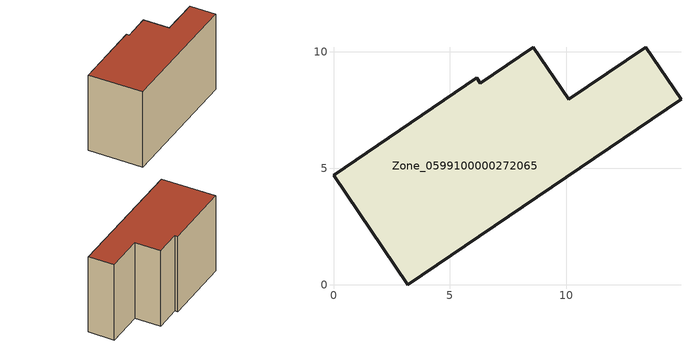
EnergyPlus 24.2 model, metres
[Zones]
Zone_0599100000272065
 floor ground (C_G): 3.18,0 0,4.7 6.15,8.88 6.31,8.65 8.57,10.2 10.09,7.96 13.4,10.2 14.92,7.96 z0
 wall outside (C_F): 0,4.7 3.18,0 14.92,7.96 13.4,10.2 10.09,7.96 8.57,10.2 6.31,8.65 6.15,8.88 0,4.7 z0:8.38
 roof outside (C_R): 14.92,7.96 13.4,10.2 10.09,7.96 8.57,10.2 6.31,8.65 6.15,8.88 0,4.7 3.18,0 z8.38
[BUILDING]
Pand.0599100000272065: North Axis=0; Terrain=City; Loads Convergence Tolerance Value=0.04; Temperature Convergence Tolerance Value=0.4; Solar Distribution=FullExterior; Maximum Number of Warmup Days=25; Minimum Number of Warmup Days=1
[Site:Location]
Rotterdam.The.Hague.AP_ZH_NLD Design_Conditions: Latitude=51.96; Longitude=4.45; Time Zone=1; Elevation=-4.5
[SITE:GROUNDTEMPERATURE:BUILDINGSURFACE]
18, 18, 18, 18, 18, 18, 18, 18, 18, 18, 18, 18
[MATERIAL] Thermal Absorptance=0.9; Solar Absorptance=0.7; Visible Absorptance=0.7
Name | Roughness | Thickness | Conductivity | Density | Specific Heat
G.TI.1975-1991 | MediumSmooth | 0.15 | 0.288461 | 540 | 1210
F.TI.1975-1991 | Rough | 0.3 | 0.230769 | 1920 | 840
R.TI.1975-1991 | MediumRough | 0.2 | 0.153846 | 1500 | 1000
[CONSTRUCTION]
C_G: G.TI.1975-1991
C_F: F.TI.1975-1991
C_R: R.TI.1975-1991
[ZONE]
Zone_0599100000272065: Type=1; Multiplier=1; Ceiling Height=Autocalculate; Volume=Autocalculate; Floor Area=autocalculate; Part of Total Floor Area=Yes
[ZONEINFILTRATION:DESIGNFLOWRATE]
Infil_Zone_0599100000272065: Zone or ZoneList or Space or SpaceList=Zone_0599100000272065; Schedule=AlwaysOn; Design Flow Rate Calculation Method=Flow/Area; Flow Rate per Floor Area=0.003; Constant Term Coefficient=1; Temperature Term Coefficient=0; Velocity Term Coefficient=0; Velocity Squared Term Coefficient=0
[HVACTEMPLATE:ZONE:IDEALLOADSAIRSYSTEM]
Zone_0599100000272065: Maximum Heating Supply Air Temperature=50; Minimum Cooling Supply Air Temperature=13; Maximum Heating Supply Air Humidity Ratio=0.0156; Minimum Cooling Supply Air Humidity Ratio=0.0077; Heating Limit=NoLimit; Cooling Limit=NoLimit; Dehumidification Control Type=ConstantSensibleHeatRatio; Cooling Sensible Heat Ratio=0.7; Dehumidification Setpoint=60; Humidification Control Type=None; Humidification Setpoint=30; Outdoor Air Method=None; Outdoor Air Flow Rate per Person=0.00944; Outdoor Air Flow Rate per Zone Floor Area=0; Outdoor Air Flow Rate per Zone=0; Demand Controlled Ventilation Type=None; Outdoor Air Economizer Type=NoEconomizer; Heat Recovery Type=None; Sensible Heat Recovery Effectiveness=0.7; Latent Heat Recovery Effectiveness=0.65
[ZONECONTROL:THERMOSTAT]
ThermostatControl_Zone_0599100000272065: Zone or ZoneList=Zone_0599100000272065; Control Type Schedule=DualSetpointControlType; Control 1=Thermostat_Zone_0599100000272065; Temperature Difference Between Cutout And Setpoint=0
[THERMOSTATSETPOINT:DUALSETPOINT]
Thermostat_Zone_0599100000272065: Heating Setpoint Temperature Schedule=HeatingSetpoint_Zone_0599100000272065; Cooling Setpoint Temperature Schedule=CoolingSetpoint_Zone_0599100000272065
[SCHEDULE:COMPACT]
HeatingSetpoint_Zone_0599100000272065: Through: 12/31, For: AllDays, Until: 24:00, 21
CoolingSetpoint_Zone_0599100000272065: Through: 12/31, For: AllDays, Until: 24:00, 24
DualSetpointControlType: Through: 12/31, For: AllDays, Until: 24:00, 4
AlwaysOn: Through: 12/31, For: AllDays, Until: 24:00, 1
